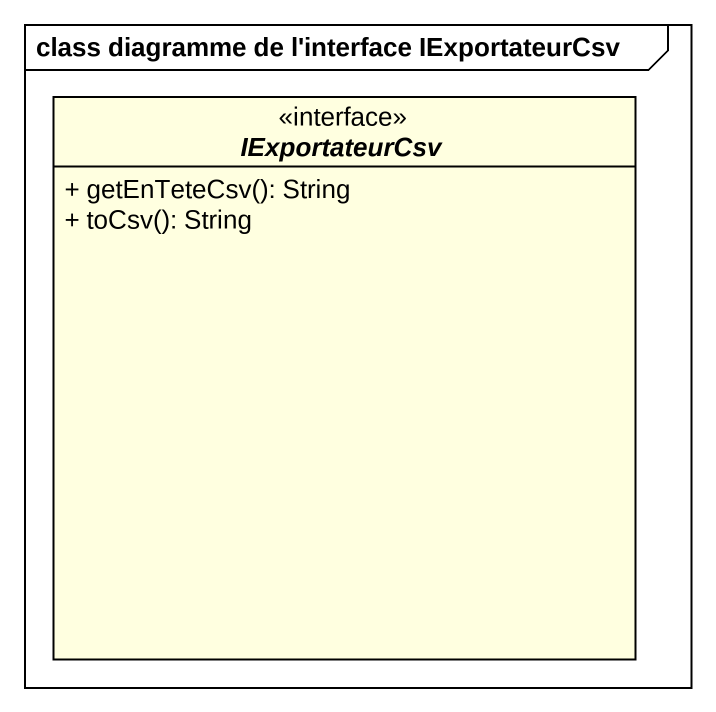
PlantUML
@startuml
mainframe class diagramme de l'interface IExportateurCsv
hide circle
hide empty members
skinparam classAttributeIconSize 0
interface IExportateurCsv #FFFFE0 {
  + getEnTeteCsv(): String
  + toCsv(): String
}
@enduml
